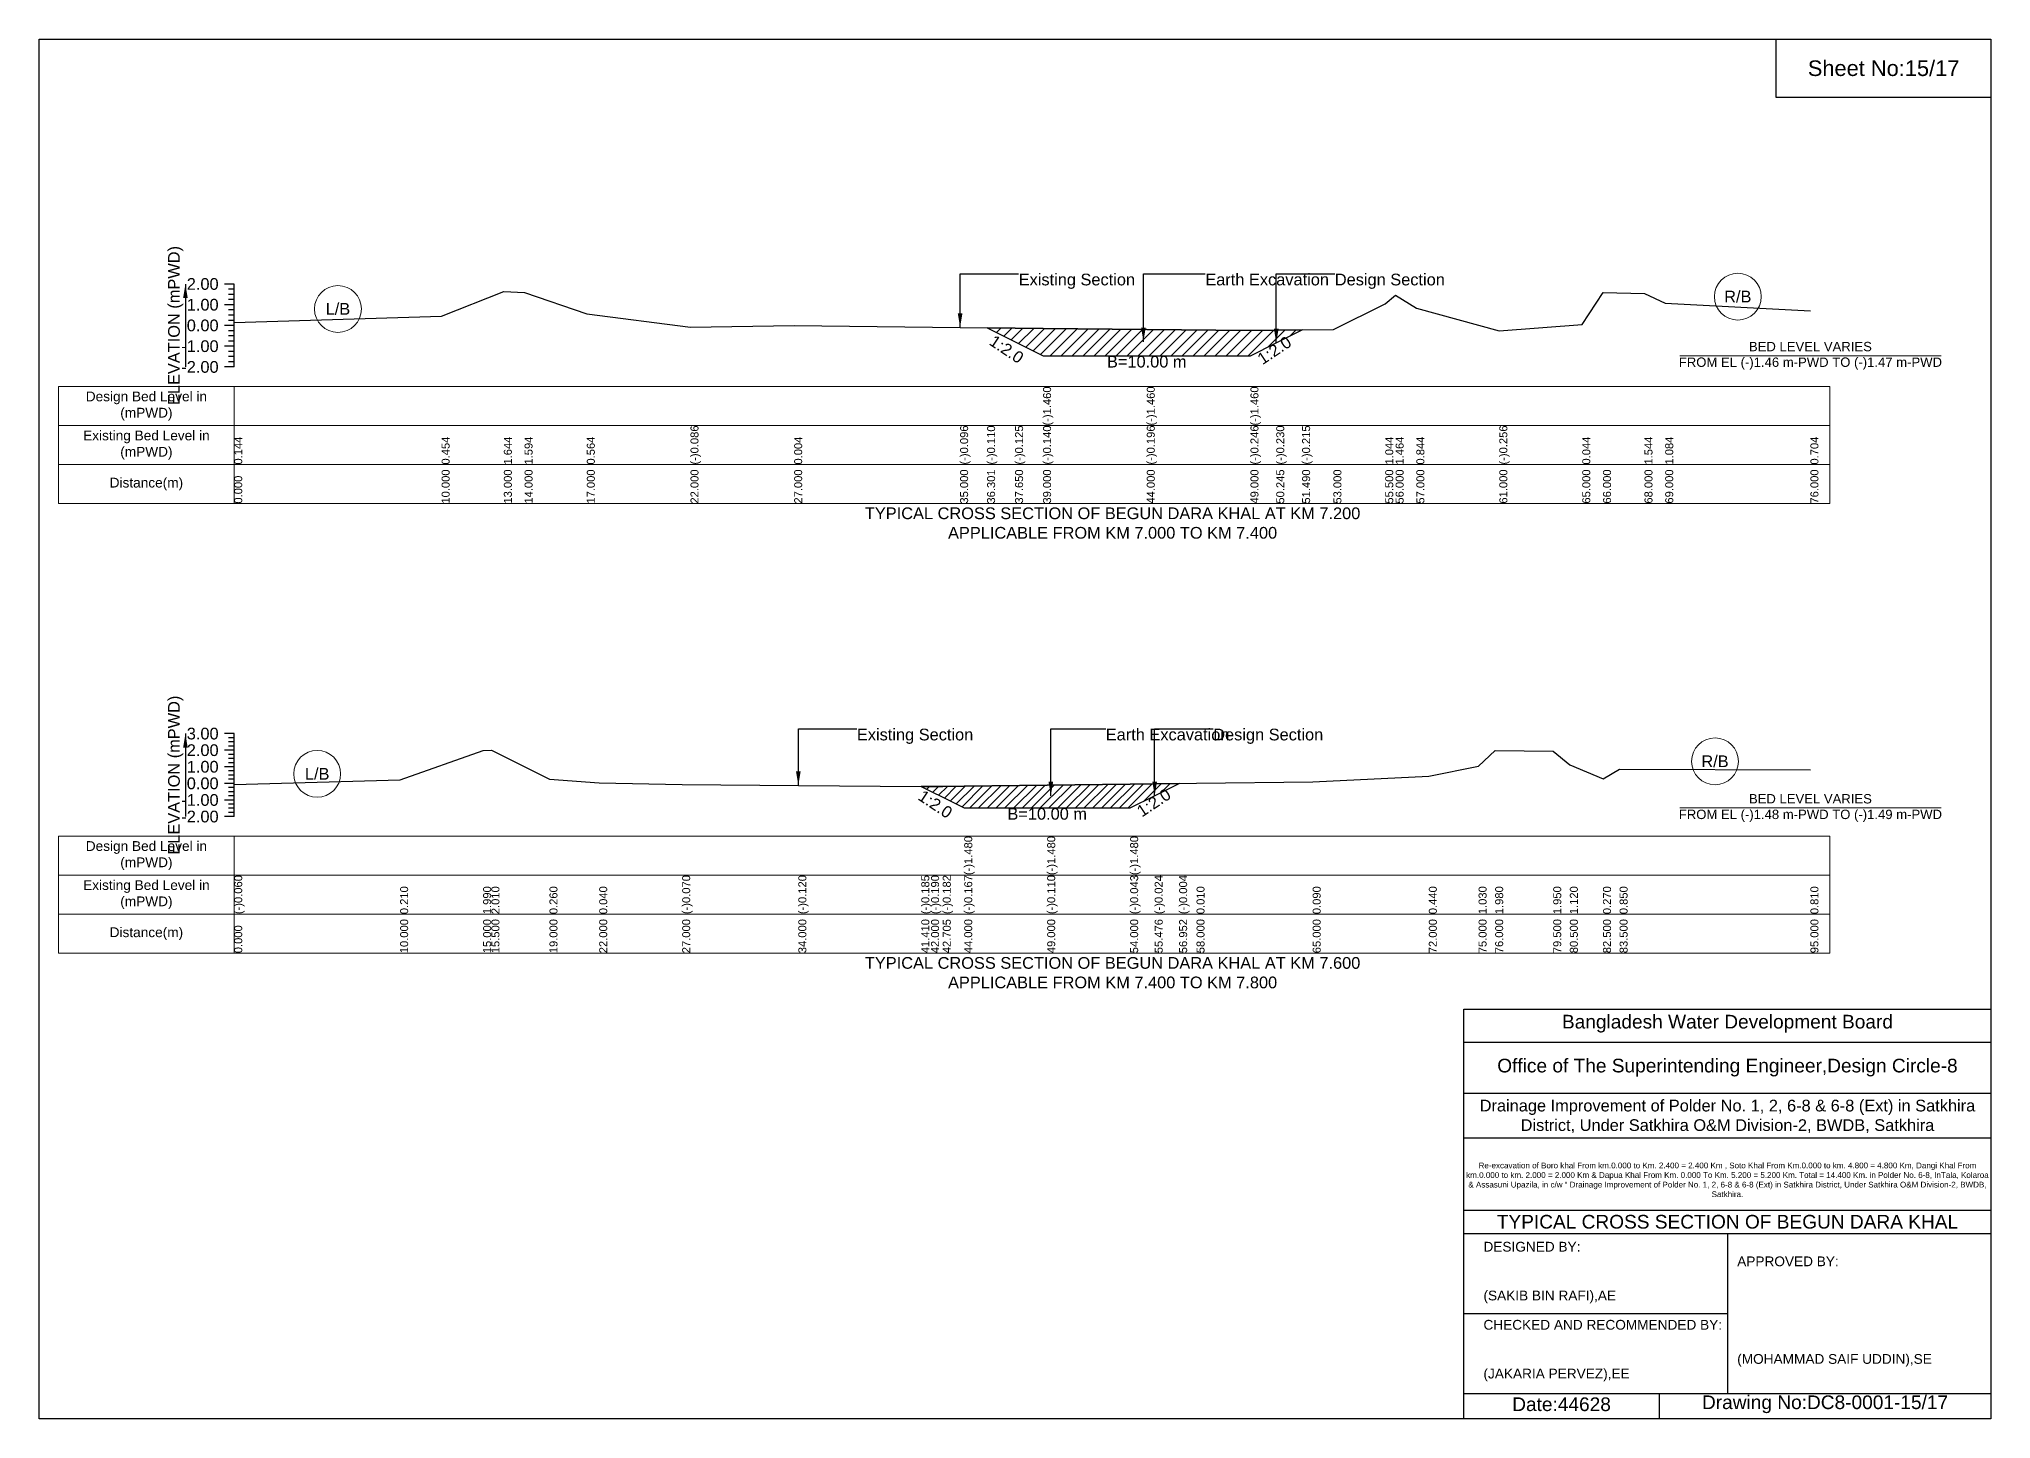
# Model space of a CAD drawing. Header units: inches. Extents: x 91000 to 268000, y -5656 to 20000.
# Drawn here: x 240000 to 248000, y 4344 to 10000 of the extents above; entities that cross this region are included whole.
import ezdxf

# ---------------------------------------------------------------- set-up
doc = ezdxf.new("R2010")
doc.units = ezdxf.units.IN
doc.header["$LTSCALE"] = 7
doc.header["$MEASUREMENT"] = 0
for name, color, linetype, lineweight in [('Cross section Data Border', 7, 'Continuous', 9), ('Cross Section Labels', 7, 'Continuous', 9), ('Existing_Bed_Level for Xsection', 7, 'Continuous', 25)]:
    doc.layers.add(name, color=color, linetype=linetype, lineweight=lineweight)
doc.styles.get("Standard").update_dxf_attribs({"font": 'arial.ttf'})
doc.dimstyles.get("Standard").update_dxf_attribs({"dimtxt": 0.18, "dimasz": 0.18, "dimexe": 0.18, "dimexo": 0.0625, "dimgap": 0.09, "dimtad": 0, "dimtih": 1, "dimtoh": 1, "dimdec": 4, "dimzin": 0, "dimdsep": 46, "dimtxsty": 'Standard', "dimcen": 0.09, "dimadec": 0, "dimazin": 0, "dimtfac": 1, "dimtdec": 4, "dimtofl": 0, "dimtmove": 0, "dimatfit": 3, "dimfxl": 1, "dimtolj": 1, "dimtzin": 0, "dimarcsym": 0})

msp = doc.modelspace()

# ---------------------------------------------------------------- hatches: boundary and pattern name
at = {"layer": 'Existing_Bed_Level for Xsection'}
h = msp.add_hatch(dxfattribs=at)
h.set_pattern_fill('ANSI31', color=256, scale=255, style=0)
h.paths.add_polyline_path([(243885.6, 8816.4), (244000.3, 8759), (244115, 8701.7), (244540, 8701.7), (244965, 8701.7), (245070.8, 8754.6), (245176.7, 8807.5), (245070.8, 8806.2), (244965, 8804.9), (244540, 8809.1), (244115, 8813.8), (244000.3, 8815.1)])
h = msp.add_hatch(dxfattribs=at)
h.set_pattern_fill('ANSI31', color=256, scale=204, style=0)
h.paths.add_polyline_path([(243615.9, 6936.4), (243656, 6916.3), (243703.9, 6892.3), (243792, 6848.3), (244132, 6848.3), (244472, 6848.3), (244572.4, 6898.5), (244672.7, 6948.6), (244572.4, 6947.3), (244472, 6946), (244132, 6941.4), (243792, 6937.6), (243703.9, 6936.5), (243656, 6936)])

# ---------------------------------------------------------------- linework, layer by layer
for points in [[(240000, 10000), (248000, 10000), (248000, 4344), (240000, 4344)], [(247120, 10000), (248000, 10000), (248000, 9760), (247120, 9760)]]:
    msp.add_lwpolyline(points, close=True)
for points in [[(245840, 4344), (245840, 6024), (248000, 6024)], [(245840, 5888), (248000, 5888)], [(245840, 5680), (248000, 5680)], [(245840, 5496), (248000, 5496)], [(245840, 5200), (248000, 5200)], [(245840, 5104), (248000, 5104)], [(246920, 5104), (246920, 4448)], [(245840, 4776), (246920, 4776)], [(245840, 4448), (248000, 4448)], [(246640, 4448), (246640, 4344)]]:
    msp.add_lwpolyline(points)
at = {"layer": 'Cross section Data Border'}
for points in [[(240080, 8575.8), (247340, 8575.8), (247340, 8095.8), (240080, 8095.8)], [(240080, 6732.9), (247340, 6732.9), (247340, 6252.9), (240080, 6252.9)]]:
    msp.add_lwpolyline(points, close=True, dxfattribs=at)
for points in [[(240800, 8575.8), (240800, 8095.8)], [(240080, 8415.8), (247340, 8415.8)], [(240080, 8255.8), (247340, 8255.8)], [(240800, 6732.9), (240800, 6252.9)], [(240080, 6572.9), (247340, 6572.9)], [(240080, 6412.9), (247340, 6412.9)]]:
    msp.add_lwpolyline(points, dxfattribs=at)
at = {"layer": 'Cross Section Labels'}
for points in [[(246724.2, 8701.7), (247795.8, 8701.7)], [(246724.2, 6848.3), (247795.8, 6848.3)]]:
    msp.add_lwpolyline(points, dxfattribs=at)
for centre in [(246962.5, 8944.2), (241225, 8893.7), (246869, 7039.4), (241140, 6988)]:
    msp.add_circle(centre, 96, dxfattribs=at)
at = {"layer": 'Existing_Bed_Level for Xsection'}
for points in [[(240800, 8995.8), (240760, 8995.8)], [(240800, 8974.5), (240776, 8974.5)], [(240800, 8655.8), (240800, 8740.8), (240800, 8825.8), (240800, 8910.8), (240800, 8995.8)], [(240800, 8838), (241650, 8864.4), (241905, 8965.5), (241990, 8961.2), (242245, 8873.7), (242670, 8818.5), (243095, 8826.1), (243775, 8817.6), (243885.6, 8816.4), (244000.3, 8815.1), (244115, 8813.8), (244115, 8813.8), (244540, 8809.1), (244540, 8809.1), (244965, 8804.9), (244965, 8804.9), (245070.8, 8806.2), (245176.7, 8807.5), (245305, 8809.1), (245517.5, 8914.5), (245560, 8950.2), (245645, 8897.5), (245985, 8804), (246325, 8829.5), (246410, 8961.2), (246580, 8957), (246665, 8917.9), (247260, 8885.6)], [(240800, 8910.8), (240760, 8910.8)], [(240800, 8953.3), (240776, 8953.3)], [(240800, 8932), (240776, 8932)], [(240800, 8889.5), (240776, 8889.5)], [(240800, 8825.8), (240760, 8825.8)], [(240800, 8868.3), (240776, 8868.3)], [(240800, 8847), (240776, 8847)], [(240800, 8804.5), (240776, 8804.5)], [(240800, 8740.8), (240760, 8740.8)], [(240800, 8783.3), (240776, 8783.3)], [(240800, 8762), (240776, 8762)], [(240800, 8655.8), (240760, 8655.8)], [(240800, 8719.5), (240776, 8719.5)], [(240800, 8698.3), (240776, 8698.3)], [(240800, 8677), (240776, 8677)], [(240800, 7152.9), (240760, 7152.9)], [(240800, 7135.9), (240776, 7135.9)], [(240800, 6812.9), (240800, 6880.9), (240800, 6948.9), (240800, 7016.9), (240800, 7084.9), (240800, 7152.9)], [(240800, 7084.9), (240760, 7084.9)], [(240800, 7118.9), (240776, 7118.9)], [(240800, 7101.9), (240776, 7101.9)], [(240800, 7067.9), (240776, 7067.9)], [(240800, 7050.9), (240776, 7050.9)], [(240800, 6944.8), (241480, 6963.2), (241820, 7084.2), (241854, 7085.6), (242092, 6966.6), (242296, 6951.6), (242636, 6944.2), (243112, 6940.8), (243615.9, 6936.4), (243656, 6936), (243703.9, 6936.5), (243792, 6937.6), (243792, 6937.6), (244132, 6941.4), (244132, 6941.4), (244472, 6946), (244472, 6946), (244572.4, 6947.3), (244672.7, 6948.6), (244744, 6949.6), (245220, 6955), (245696, 6978.8), (245900, 7019), (245968, 7083.6), (246206, 7081.5), (246274, 7025.1), (246410, 6967.3), (246478, 7006.7), (247260, 7004)], [(240800, 7016.9), (240760, 7016.9)], [(240800, 7033.9), (240776, 7033.9)], [(240800, 6999.9), (240776, 6999.9)], [(240800, 6982.9), (240776, 6982.9)], [(240800, 6965.9), (240776, 6965.9)], [(240800, 6948.9), (240760, 6948.9)], [(240800, 6880.9), (240760, 6880.9)], [(240800, 6931.9), (240776, 6931.9)], [(240800, 6914.9), (240776, 6914.9)], [(240800, 6897.9), (240776, 6897.9)], [(240800, 6812.9), (240760, 6812.9)], [(240800, 6863.9), (240776, 6863.9)], [(240800, 6846.9), (240776, 6846.9)], [(240800, 6829.9), (240776, 6829.9)]]:
    msp.add_lwpolyline(points, dxfattribs=at)
for points in [[(243885.6, 8816.4), (244000.3, 8759), (244115, 8701.7), (244115, 8701.7), (244540, 8701.7), (244540, 8701.7), (244965, 8701.7), (244965, 8701.7), (245070.8, 8754.6), (245176.7, 8807.5), (245070.8, 8806.2), (244965, 8804.9), (244965, 8804.9), (244540, 8809.1), (244540, 8809.1), (244115, 8813.8), (244115, 8813.8), (244000.3, 8815.1)], [(243615.9, 6936.4), (243615.9, 6936.4), (243656, 6916.3), (243703.9, 6892.3), (243792, 6848.3), (243792, 6848.3), (244132, 6848.3), (244132, 6848.3), (244472, 6848.3), (244472, 6848.3), (244572.4, 6898.5), (244672.7, 6948.6), (244572.4, 6947.3), (244472, 6946), (244472, 6946), (244132, 6941.4), (244132, 6941.4), (243792, 6937.6), (243792, 6937.6), (243703.9, 6936.5), (243656, 6936), (243615.9, 6936.4)]]:
    msp.add_lwpolyline(points, close=True, dxfattribs=at)

# ---------------------------------------------------------------- texts
at = {"attachment_point": 5}
for s, insert, char_height in [('Sheet No:15/17', (247560, 9880), 64), ('Bangladesh Water Development Board', (246920, 5964), 56), ('Office of The Superintending Engineer,Design Circle-8', (246920, 5784), 56)]:
    msp.add_mtext(s, dxfattribs=dict(at, insert=insert, char_height=char_height))
for s, insert, char_height, width, attachment_point in [('Drainage Improvement of Polder No. 1, 2, 6-8 & 6-8 (Ext) in Satkhira District, Under Satkhira O&M Division-2, BWDB, Satkhira', (246920, 5584), 48, 2240, 5), ('Re-excavation of Boro khal From km.0.000 to Km. 2.400 = 2.400 Km , Soto Khal From Km.0.000 to km. 4.800 = 4.800 Km, Dangi Khal From km.0.000 to km. 2.000 = 2.000 Km & Dapua Khal From Km. 0.000 To Km. 5.200 = 5.200 Km. Total = 14.400 Km. in Polder No. 6-8, InTala, Kolaroa & Assasuni Upazila, in c/w “ Drainage Improvement of Polder No. 1, 2, 6-8 & 6-8 (Ext) in Satkhira District, Under Satkhira O&M Division-2, BWDB, Satkhira.', (246920, 5324), 23.565, 2160, 5), ('TYPICAL CROSS SECTION OF BEGUN DARA KHAL', (246920, 5152), 56, 2240, 5), ('DESIGNED BY:^J^J^J(SAKIB BIN RAFI),AE', (245920, 4944), 40, 1120, 4), ('APPROVED BY:^J^J^J^J^J^J(MOHAMMAD SAIF UDDIN),SE', (246960, 4784), 40, 1120, 4), ('CHECKED AND RECOMMENDED BY:^J^J^J(JAKARIA PERVEZ),EE', (245920, 4624), 40, 1120, 4), ('Date:44628', (246240, 4404), 56, 1120, 5), ('Drawing No:DC8-0001-15/17', (247320, 4404), 56, 1760, 5)]:
    msp.add_mtext(s, dxfattribs=dict(insert=insert, char_height=char_height, width=width, attachment_point=attachment_point))
at = {"layer": 'Cross section Data Border', "char_height": 40, "width": 640, "attachment_point": 5}
for s, insert in [('Design Bed Level in (mPWD)', (240440, 8495.8)), ('Existing Bed Level in (mPWD)', (240440, 8335.8)), ('Distance(m)', (240440, 8175.8)), ('Design Bed Level in (mPWD)', (240440, 6652.9)), ('Existing Bed Level in (mPWD)', (240440, 6492.9)), ('Distance(m)', (240440, 6332.9))]:
    msp.add_mtext(s, dxfattribs=dict(at, insert=insert))
at = {"layer": 'Cross Section Labels'}
for s, insert, char_height, attachment_point in [('Existing Section', (244015, 9038.3), 48, 1), ('Earth Excavation', (244780, 9038.3), 48, 1), ('Design Section', (245310.8, 9038.3), 48, 1), ('R/B', (246962.5, 8944.2), 48, 5), ('L/B', (241225, 8893.7), 48, 5), ('BED LEVEL VARIES ^JFROM EL (-)1.46 m-PWD TO (-)1.47 m-PWD', (247260, 8701.7), 38.4, 5), ('B=10.00 m', (244540, 8701.7), 48, 2), ('TYPICAL CROSS SECTION OF BEGUN DARA KHAL AT KM 7.200^JAPPLICABLE FROM KM 7.000 TO KM 7.400', (244400, 8015.8), 48, 5), ('Existing Section', (243352, 7173.3), 48, 1), ('Earth Excavation', (244372, 7173.3), 48, 1), ('Design Section', (244812.4, 7173.3), 48, 1), ('R/B', (246869, 7039.4), 48, 5), ('L/B', (241140, 6988), 48, 5), ('BED LEVEL VARIES ^JFROM EL (-)1.48 m-PWD TO (-)1.49 m-PWD', (247260, 6848.3), 38.4, 5), ('B=10.00 m', (244132, 6848.3), 48, 2), ('TYPICAL CROSS SECTION OF BEGUN DARA KHAL AT KM 7.600^JAPPLICABLE FROM KM 7.400 TO KM 7.800', (244400, 6172.9), 48, 5)]:
    msp.add_mtext(s, dxfattribs=dict(at, insert=insert, char_height=char_height, attachment_point=attachment_point))
at = {"layer": 'Cross Section Labels', "char_height": 48, "attachment_point": 2}
for insert, rotation in [((243979, 8748.4), 326.30993), ((245049.6, 8744), 33.69007), ((243686.9, 6883.8), 326.30993), ((244555.4, 6890), 33.69007)]:
    msp.add_mtext('1:2.0', dxfattribs=dict(at, insert=insert, rotation=rotation))
at = {"layer": 'Existing_Bed_Level for Xsection', "rotation": 90}
for s, insert, char_height, attachment_point in [('ELEVATION (mPWD)', (240560, 8825.8), 48, 5), ('(-)1.460', (244115, 8415.8), 32.8, 1), ('(-)1.460', (244540, 8415.8), 32.8, 1), ('(-)1.460', (244965, 8415.8), 32.8, 1), ('(-)0.086', (242670, 8255.8), 32.8, 1), ('(-)0.096', (243775, 8255.8), 32.8, 1), ('(-)0.110', (243885.6, 8255.8), 32.8, 1), ('(-)0.125', (244000.3, 8255.8), 32.8, 1), ('(-)0.140', (244115, 8255.8), 32.8, 1), ('(-)0.196', (244540, 8255.8), 32.8, 1), ('(-)0.246', (244965, 8255.8), 32.8, 1), ('(-)0.230', (245070.8, 8255.8), 32.8, 1), ('(-)0.215', (245176.7, 8255.8), 32.8, 1), ('(-)0.256', (245985, 8255.8), 32.8, 1), ('0.144', (240800, 8255.8), 32.8, 1), ('0.454', (241650, 8255.8), 32.8, 1), ('1.644', (241905, 8255.8), 32.8, 1), ('1.594', (241990, 8255.8), 32.8, 1), ('0.564', (242245, 8255.8), 32.8, 1), ('0.004', (243095, 8255.8), 32.8, 1), ('1.044', (245517.5, 8255.8), 32.8, 1), ('1.464', (245560, 8255.8), 32.8, 1), ('0.844', (245645, 8255.8), 32.8, 1), ('0.044', (246325, 8255.8), 32.8, 1), ('1.544', (246580, 8255.8), 32.8, 1), ('1.084', (246665, 8255.8), 32.8, 1), ('0.704', (247260, 8255.8), 32.8, 1), ('0.000', (240800, 8095.8), 32.8, 1), ('10.000', (241650, 8095.8), 32.8, 1), ('13.000', (241905, 8095.8), 32.8, 1), ('14.000', (241990, 8095.8), 32.8, 1), ('17.000', (242245, 8095.8), 32.8, 1), ('22.000', (242670, 8095.8), 32.8, 1), ('27.000', (243095, 8095.8), 32.8, 1), ('35.000', (243775, 8095.8), 32.8, 1), ('36.301', (243885.6, 8095.8), 32.8, 1), ('37.650', (244000.3, 8095.8), 32.8, 1), ('39.000', (244115, 8095.8), 32.8, 1), ('44.000', (244540, 8095.8), 32.8, 1), ('49.000', (244965, 8095.8), 32.8, 1), ('50.245', (245070.8, 8095.8), 32.8, 1), ('51.490', (245176.7, 8095.8), 32.8, 1), ('53.000', (245305, 8095.8), 32.8, 1), ('55.500', (245517.5, 8095.8), 32.8, 1), ('56.000', (245560, 8095.8), 32.8, 1), ('57.000', (245645, 8095.8), 32.8, 1), ('61.000', (245985, 8095.8), 32.8, 1), ('65.000', (246325, 8095.8), 32.8, 1), ('66.000', (246410, 8095.8), 32.8, 1), ('68.000', (246580, 8095.8), 32.8, 1), ('69.000', (246665, 8095.8), 32.8, 1), ('76.000', (247260, 8095.8), 32.8, 1), ('ELEVATION (mPWD)', (240560, 6982.9), 48, 5), ('(-)1.480', (243792, 6572.9), 32.8, 1), ('(-)1.480', (244132, 6572.9), 32.8, 1), ('(-)1.480', (244472, 6572.9), 32.8, 1), ('(-)0.060', (240800, 6412.9), 32.8, 1), ('(-)0.070', (242636, 6412.9), 32.8, 1), ('(-)0.120', (243112, 6412.9), 32.8, 1), ('(-)0.185', (243615.9, 6412.9), 32.8, 1), ('(-)0.190', (243656, 6412.9), 32.8, 1), ('(-)0.182', (243703.9, 6412.9), 32.8, 1), ('(-)0.167', (243792, 6412.9), 32.8, 1), ('(-)0.110', (244132, 6412.9), 32.8, 1), ('(-)0.043', (244472, 6412.9), 32.8, 1), ('(-)0.024', (244572.4, 6412.9), 32.8, 1), ('(-)0.004', (244672.7, 6412.9), 32.8, 1), ('0.210', (241480, 6412.9), 32.8, 1), ('1.990', (241820, 6412.9), 32.8, 1), ('2.010', (241854, 6412.9), 32.8, 1), ('0.260', (242092, 6412.9), 32.8, 1), ('0.040', (242296, 6412.9), 32.8, 1), ('0.010', (244744, 6412.9), 32.8, 1), ('0.090', (245220, 6412.9), 32.8, 1), ('0.440', (245696, 6412.9), 32.8, 1), ('1.030', (245900, 6412.9), 32.8, 1), ('1.980', (245968, 6412.9), 32.8, 1), ('1.950', (246206, 6412.9), 32.8, 1), ('1.120', (246274, 6412.9), 32.8, 1), ('0.270', (246410, 6412.9), 32.8, 1), ('0.850', (246478, 6412.9), 32.8, 1), ('0.810', (247260, 6412.9), 32.8, 1), ('0.000', (240800, 6252.9), 32.8, 1), ('10.000', (241480, 6252.9), 32.8, 1), ('15.000', (241820, 6252.9), 32.8, 1), ('15.500', (241854, 6252.9), 32.8, 1), ('19.000', (242092, 6252.9), 32.8, 1), ('22.000', (242296, 6252.9), 32.8, 1), ('27.000', (242636, 6252.9), 32.8, 1), ('34.000', (243112, 6252.9), 32.8, 1), ('41.410', (243615.9, 6252.9), 32.8, 1), ('42.000', (243656, 6252.9), 32.8, 1), ('42.705', (243703.9, 6252.9), 32.8, 1), ('44.000', (243792, 6252.9), 32.8, 1), ('49.000', (244132, 6252.9), 32.8, 1), ('54.000', (244472, 6252.9), 32.8, 1), ('55.476', (244572.4, 6252.9), 32.8, 1), ('56.952', (244672.7, 6252.9), 32.8, 1), ('58.000', (244744, 6252.9), 32.8, 1), ('65.000', (245220, 6252.9), 32.8, 1), ('72.000', (245696, 6252.9), 32.8, 1), ('75.000', (245900, 6252.9), 32.8, 1), ('76.000', (245968, 6252.9), 32.8, 1), ('79.500', (246206, 6252.9), 32.8, 1), ('80.500', (246274, 6252.9), 32.8, 1), ('82.500', (246410, 6252.9), 32.8, 1), ('83.500', (246478, 6252.9), 32.8, 1), ('95.000', (247260, 6252.9), 32.8, 1)]:
    msp.add_mtext(s, dxfattribs=dict(at, insert=insert, char_height=char_height, attachment_point=attachment_point))
at = {"layer": 'Existing_Bed_Level for Xsection', "char_height": 48, "attachment_point": 6}
for s, insert in [('2.00', (240736, 8995.8)), ('1.00', (240736, 8910.8)), ('0.00', (240736, 8825.8)), ('-1.00', (240736, 8740.8)), ('-2.00', (240736, 8655.8)), ('3.00', (240736, 7152.9)), ('2.00', (240736, 7084.9)), ('1.00', (240736, 7016.9)), ('0.00', (240736, 6948.9)), ('-1.00', (240736, 6880.9)), ('-2.00', (240736, 6812.9))]:
    msp.add_mtext(s, dxfattribs=dict(at, insert=insert))

# ---------------------------------------------------------------- leaders
at = {"layer": 'Cross Section Labels', "annotation_type": 0, "has_hookline": 1, "hookline_direction": 0}
for points, text_width in [([(243775, 8817.6), (243775, 9038.3), (244014.9, 9038.3)], 467.2), ([(244526.3, 8759.4), (244526.3, 9038.3), (244779.9, 9038.3)], 497), ([(245070.8, 8754.6), (245070.8, 9038.3), (245310.7, 9038.3)], 441.2), ([(243112, 6940.8), (243112, 7173.3), (243351.9, 7173.3)], 467.2), ([(244146.9, 6898.5), (244146.9, 7173.3), (244371.9, 7173.3)], 497), ([(244572.4, 6898.5), (244572.4, 7173.3), (244812.3, 7173.3)], 441.2)]:
    msp.add_leader(points, dimstyle='Standard', override={"dimasz": 57.6}, dxfattribs=dict(at, text_width=text_width))
at = {"layer": 'Existing_Bed_Level for Xsection'}
for points in [[(240600, 8995.8), (240600, 8655.8)], [(240600, 7152.9), (240600, 6812.9)]]:
    msp.add_leader(points, dimstyle='Standard', override={"dimasz": 57.6}, dxfattribs=at)

doc.saveas('drawing.dxf')
